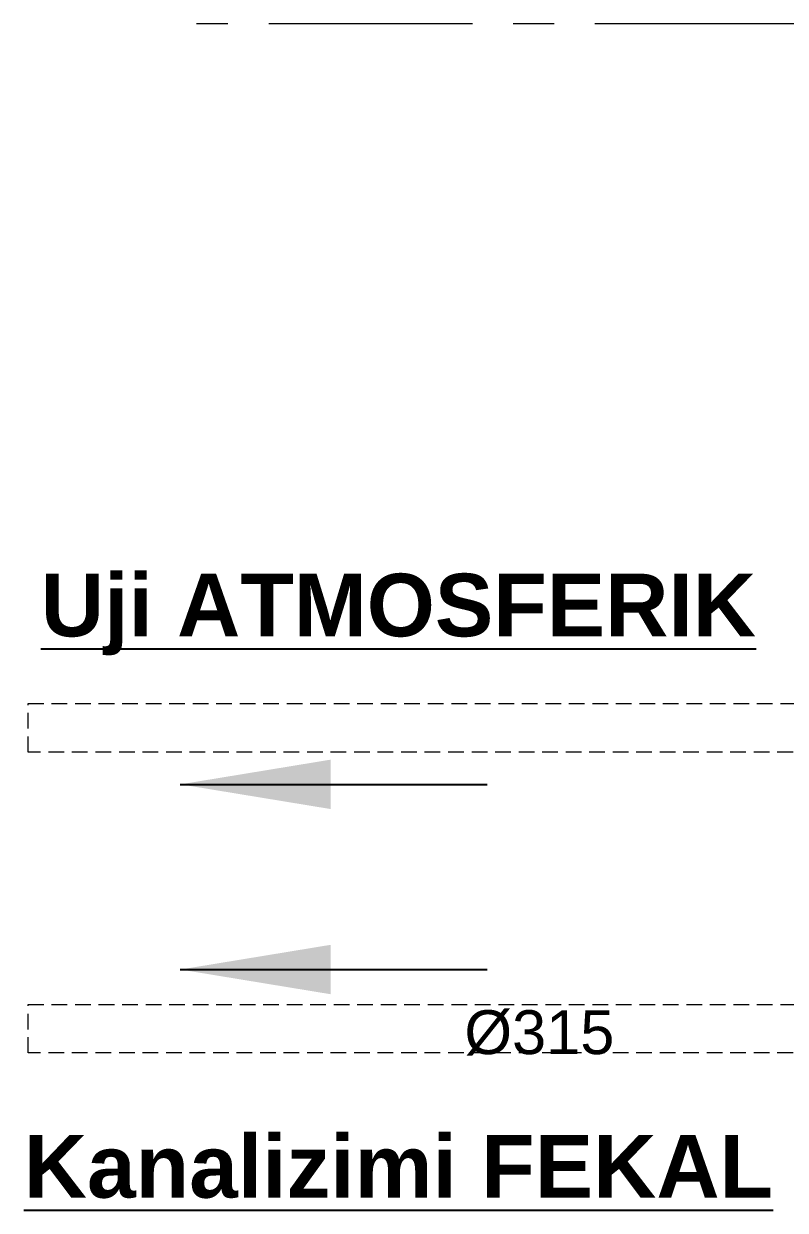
# Model space of a CAD drawing. Header units: centimetres. Extents: x 66524 to 72777, y -55096 to -48161.
# Drawn here: x 66979.1 to 67282.8, y -51145.6 to -50672.4 of the extents above; entities that cross this region are included whole.
import ezdxf

# ---------------------------------------------------------------- set-up
doc = ezdxf.new("R2010")
doc.units = ezdxf.units.CM
doc.header["$LTSCALE"] = 50
doc.header["$MEASUREMENT"] = 0
doc.linetypes.add('AXES', pattern=[2, 1.25, -0.25, 0.25, -0.25])
doc.linetypes.add('CACHE', pattern=[0.375, 0.25, -0.125])
doc.layers.get('0').update_dxf_attribs({"color": 8})
doc.layers.add('ACITOP', color=214, linetype='Continuous', lineweight=18)
doc.layers.add('MACONNERIE COUPE', color=7, linetype='Continuous', lineweight=30)
for name, color, linetype in [('AXES', 10, 'AXES'), ('NIVEAU', 170, 'Continuous'), ('TEXTE', 7, 'Continuous')]:
    doc.layers.add(name, color=color, linetype=linetype)
doc.styles.add('Arial', font='arialbd.ttf', dxfattribs={"height": 12.5})
doc.styles.add('RS_TEXT_1.50', font='arial.ttf', dxfattribs={"height": 12.5})
doc.dimstyles.new('20CM_LINEAIRE', dxfattribs={"dimscale": 2, "dimtxt": 7, "dimasz": 2.5, "dimexe": 1.5, "dimexo": 2, "dimgap": 1, "dimtad": 1, "dimdec": 1, "dimrnd": 0.5, "dimzin": 9, "dimdsep": 46, "dimtxsty": 'Arial', "dimblk1": 'ARCHTICK', "dimblk2": 'ARCHTICK', "dimsah": 1, "dimcen": 2.5, "dimdle": 1.5, "dimclrt": 4, "dimadec": 0, "dimazin": 2, "dimtfac": 1, "dimtdec": 1, "dimtix": 1, "dimtmove": 2, "dimatfit": 3, "dimfxl": 1.5, "dimtolj": 1, "dimtzin": 0, "dimarcsym": 0})

# ---------------------------------------------------------------- blocks, each defined once
blk = doc.blocks.new('A$C8397ccc9')
at = {"layer": 'AXES', "lineweight": 5, "ltscale": 1.3}
blk.add_line((3195, 190), (-1985, 190), dxfattribs=at)
blk = doc.blocks.new('_ArchTick')
at = {"color": 0, "linetype": 'ByBlock', "const_width": 0.15}
blk.add_lwpolyline([(-0.5, -0.5), (0.5, 0.5)], dxfattribs=at)

msp = doc.modelspace()

# ---------------------------------------------------------------- linework, layer by layer
at = {"layer": 'ACITOP', "linetype": 'CACHE', "ltscale": 0.5, "elevation": 62223.4}
for points in [[(67388.99, -50962.87), (66980.88, -50962.87), (66980.88, -50943.56), (67388.99, -50943.56)], [(67388.99, -51082.87), (66980.88, -51082.87), (66980.88, -51063.56), (67388.99, -51063.56)]]:
    msp.add_lwpolyline(points, close=True, dxfattribs=at)

# ---------------------------------------------------------------- block references
at = {"layer": 'MACONNERIE COUPE', "lineweight": 5, "ltscale": 0.5}
msp.add_blockref('A$C8397ccc9', (69033.07, -50862.36), dxfattribs=at)

# ---------------------------------------------------------------- texts
at = {"layer": 'TEXTE', "width": 958.4363, "attachment_point": 5, "style": 'RS_TEXT_1.50'}
for s, insert, char_height in [('{\\fArial|b1|i0|c0|p34;\\LUji ATMOSFERIK}', (67128.53, -50908), 25), ('%%C315', (67184.73, -51074.92, 62223.4), 17.5), ('{\\fArial|b1|i0|c0|p34;\\LKanalizimi FEKAL}', (67128.53, -51128.31), 25)]:
    msp.add_mtext(s, dxfattribs=dict(at, insert=insert, char_height=char_height))

# ---------------------------------------------------------------- leaders
at = {"layer": 'NIVEAU'}
for points in [[(67041.57, -50975.75, 62223.4), (67163.86, -50975.75, 62223.4)], [(67041.57, -51049.61, 62223.4), (67163.86, -51049.61, 62223.4)]]:
    msp.add_leader(points, dimstyle='20CM_LINEAIRE', override={"dimasz": 30, "dimgap": 1.5, "dimtad": 0}, dxfattribs=at)

doc.saveas('drawing.dxf')
